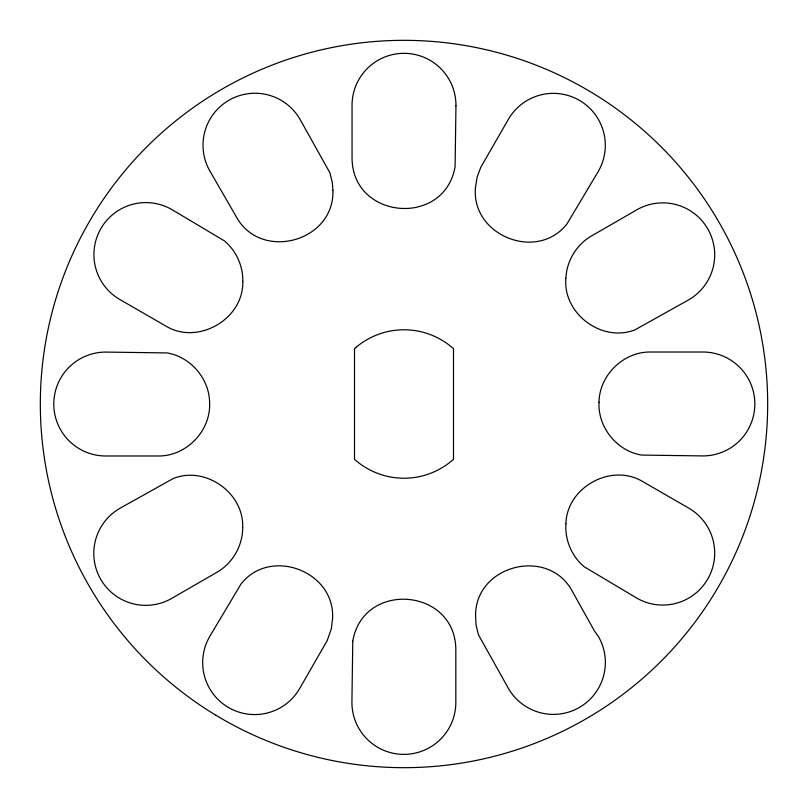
<?xml version="1.0" encoding="UTF-8"?>
<svg xmlns="http://www.w3.org/2000/svg" width="808" height="808" viewBox="0 0 808 808"><rect width="100%" height="100%" fill="white"/><g stroke="black" fill="none" stroke-linecap="round" stroke-linejoin="round"><path stroke-width="1.21" d="M209.615 403.243C210.747 430.987 186.234 456.257 158.469 455.985L105.151 455.985A51.954 51.954 0 0 1 53.782 403.455A51.954 51.954 0 0 1 106.313 352.086L167.024 352.934C190.809 356.843 209.676 379.134 209.615 403.243M599.021 402.212C597.688 427.19 616.908 451.056 641.592 455.076L702.303 455.914A51.954 51.954 0 0 0 754.834 404.545A51.954 51.954 0 0 0 703.465 352.015L650.147 352.015C623.311 351.803 599.304 375.377 599.021 402.212M352.773 641.128L351.924 701.839A51.954 51.954 0 0 0 403.293 754.369A51.954 51.954 0 0 0 455.823 703L455.823 649.683C455.56 587.921 363.216 580.255 352.773 641.128M455.954 105.868L455.106 166.589C444.663 227.452 352.318 219.786 352.056 158.025L352.046 104.707A51.954 51.954 0 0 1 404.576 53.338A51.954 51.954 0 0 1 455.954 105.868M242.683 527.472C242.804 545.4 232.856 562.934 217.392 572.014L171.225 598.667A51.954 51.954 0 0 1 100.465 578.861A51.954 51.954 0 0 1 120.281 508.111L173.276 478.488C205.394 465.61 244.067 492.9 242.683 527.472M332.896 190.244C334.845 241.531 260.944 261.893 236.35 216.857L209.686 170.68A51.954 51.954 0 0 1 229.492 99.929A51.954 51.954 0 0 1 300.253 119.736L329.876 172.74L332.341 182.618L332.896 190.244M475.548 614.858L476.043 625.028L478.508 634.906L508.131 687.911A51.954 51.954 0 0 0 578.881 707.717A51.954 51.954 0 0 0 598.688 636.967L594.314 630.715L572.034 590.789C548.087 546.905 476.084 564.863 475.548 614.858M565.883 278.184C562.651 313.676 602.172 343.046 635.219 329.725L688.224 300.101A51.954 51.954 0 0 0 708.03 229.351A51.954 51.954 0 0 0 637.28 209.535L591.102 236.199C576.397 244.854 566.62 261.146 565.883 278.184M242.804 281.416C243.814 319.15 197.697 345.713 165.569 325.897L119.392 299.243A51.954 51.954 0 0 1 101.172 228.068A51.954 51.954 0 0 1 172.346 209.848L224.503 240.936C236.239 250.813 243.137 266.084 242.804 281.416M332.553 618.534L331.381 628.644L327.179 640.653L299.344 689.093A51.954 51.954 0 0 1 228.159 707.313A51.954 51.954 0 0 1 209.939 636.128L241.026 583.972C270.276 546.652 335.28 571.195 332.553 618.534M475.548 186.84C470.377 235.259 536.926 262.267 566.964 223.947L598.051 171.791A51.954 51.954 0 0 0 579.831 100.606A51.954 51.954 0 0 0 508.656 118.837L480.81 167.266L477.215 176.79L475.548 186.84M565.923 523.685C564.762 539.835 571.71 556.288 584.113 566.711L636.27 597.809A51.954 51.954 0 0 0 707.444 579.578A51.954 51.954 0 0 0 689.224 508.404L643.047 481.75C611.797 462.55 566.802 487.012 565.923 523.685M355.954 347.42L354.51 348.702L354.51 459.308L355.086 459.833A74.225 74.225 0 0 0 452.046 460.58L453.49 459.298L453.49 348.692L452.914 348.167A74.225 74.225 0 0 0 355.954 347.42M215.968 715.292A363.671 363.671 0 0 0 767.6 411.191A363.671 363.671 0 0 0 228.432 85.517A363.671 363.671 0 0 0 215.968 715.292"/></g></svg>
